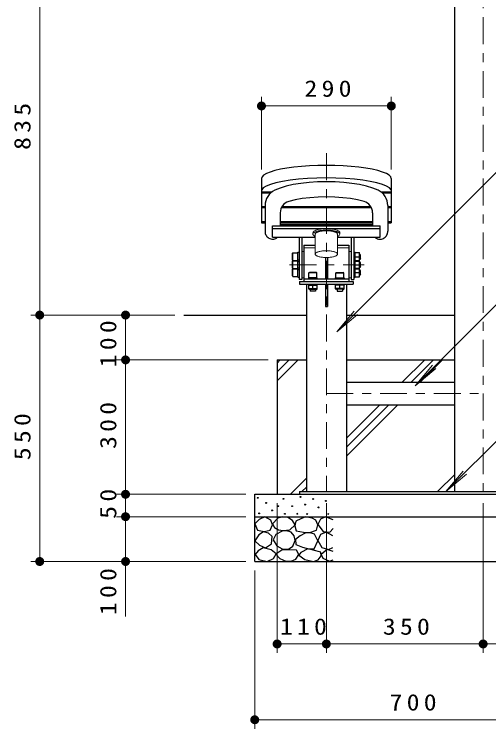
# Model space of a CAD drawing. Units: millimetres on the paper, scale 1:20. Extents: x -365 to 0, y -5 to 257.
# Drawn here: x -214.1 to -161.1, y 50.5 to 130.2 of the extents above; entities that cross this region are included whole.
import ezdxf

# ---------------------------------------------------------------- set-up
doc = ezdxf.new("R2010")
doc.units = ezdxf.units.MM
doc.linetypes.add('USER1', pattern=[4.5, 2.5, -2])
doc.linetypes.add('USER2', pattern=[6, 3, -1, 1, -1])
doc.layers.add('LY_1', color=7, linetype='Continuous', lineweight=13)
doc.styles.add('ＭＳ ゴシック', font='')
doc.styles.get('ＭＳ ゴシック').set_extended_font_data('MS Gothic')

# ---------------------------------------------------------------- blocks, each defined once
blk = doc.blocks.new('filled_dot')
at = {"color": 0, "linetype": 'Continuous', "lineweight": -2, "const_width": 1.25}
blk.add_lwpolyline([(-0.625, 0, 1), (0.625, 0, 1)], format="xyb", close=True, dxfattribs=at)

msp = doc.modelspace()

# ---------------------------------------------------------------- linework, layer by layer
at = {"layer": 'LY_1', "linetype": 'USER2'}
for p, q in [((-161.729, 159.915), (-161.729, 75.932)), ((-179.229, 114.738), (-179.229, 76.962)), ((-183.346, 102.307), (-175.003, 102.307)), ((-179.229, 87.932), (-161.729, 87.932))]:
    msp.add_line(p, q, dxfattribs=at)
at = {"layer": 'LY_1'}
for p, q in [((-211.236, 96.682), (-211.236, 138.432)), ((-186.479, 112.922), (-186.479, 121.018)), ((-171.979, 112.922), (-171.979, 121.018)), ((-186.479, 120.018), (-171.979, 120.018)), ((-153.075, 119.814), (-178.063, 94.826)), ((-180.729, 105.868), (-180.729, 105.715)), ((-180.479, 105.715), (-180.479, 103.484)), ((-177.979, 105.715), (-177.979, 103.484)), ((-177.729, 105.868), (-177.729, 105.715)), ((-153.075, 105.025), (-169.319, 88.782)), ((-181.979, 103.792), (-181.729, 103.792)), ((-176.479, 103.792), (-176.729, 103.792)), ((-182.969, 103.632), (-182.969, 100.982)), ((-181.979, 100.822), (-181.729, 100.822)), ((-181.216, 100.785), (-181.129, 100.8)), ((-181.129, 100.765), (-180.929, 100.8)), ((-181.129, 100.765), (-181.129, 100.8)), ((-180.929, 100.765), (-180.729, 100.8)), ((-180.929, 100.765), (-180.929, 100.8)), ((-180.729, 100.765), (-180.529, 100.8)), ((-180.729, 100.765), (-180.729, 100.8)), ((-180.529, 100.765), (-180.329, 100.8)), ((-180.529, 100.765), (-180.529, 100.8)), ((-180.329, 100.765), (-180.329, 100.8)), ((-180.329, 100.765), (-180.241, 100.779)), ((-178.129, 100.765), (-178.216, 100.779)), ((-177.929, 100.765), (-178.129, 100.8)), ((-178.129, 100.765), (-178.129, 100.8)), ((-177.729, 100.765), (-177.929, 100.8)), ((-177.929, 100.765), (-177.929, 100.8)), ((-177.529, 100.765), (-177.729, 100.8)), ((-177.729, 100.765), (-177.729, 100.8)), ((-177.329, 100.765), (-177.529, 100.8)), ((-177.529, 100.765), (-177.529, 100.8)), ((-177.241, 100.785), (-177.329, 100.8)), ((-177.329, 100.765), (-177.329, 100.8)), ((-176.479, 100.822), (-176.729, 100.822)), ((-181.216, 100.085), (-181.129, 100.1)), ((-181.129, 100.065), (-180.929, 100.1)), ((-181.129, 100.065), (-181.129, 100.1)), ((-180.929, 100.065), (-180.729, 100.1)), ((-180.929, 100.065), (-180.929, 100.1)), ((-180.729, 100.065), (-180.529, 100.1)), ((-180.729, 100.065), (-180.729, 100.1)), ((-180.529, 100.065), (-180.329, 100.1)), ((-180.529, 100.065), (-180.529, 100.1)), ((-180.329, 100.065), (-180.329, 100.1)), ((-180.329, 100.065), (-180.241, 100.079)), ((-178.129, 100.065), (-178.216, 100.079)), ((-177.929, 100.065), (-178.129, 100.1)), ((-178.129, 100.065), (-178.129, 100.1)), ((-177.729, 100.065), (-177.929, 100.1)), ((-177.929, 100.065), (-177.929, 100.1)), ((-177.529, 100.065), (-177.729, 100.1)), ((-177.729, 100.065), (-177.729, 100.1)), ((-177.329, 100.065), (-177.529, 100.1)), ((-177.529, 100.065), (-177.529, 100.1)), ((-177.241, 100.085), (-177.329, 100.1)), ((-177.329, 100.065), (-177.329, 100.1)), ((-196.159, 96.682), (-212.236, 96.682)), ((-196.579, 96.682), (-212.236, 96.682)), ((-211.236, 69.182), (-211.236, 96.682)), ((-201.653, 91.682), (-201.653, 96.682)), ((-178.063, 94.826), (-176.135, 97.125)), ((-178.063, 94.826), (-175.765, 96.755)), ((-185.729, 91.682), (-202.653, 91.682)), ((-201.653, 76.682), (-201.653, 91.682)), ((-184.729, 89.346), (-182.392, 91.682)), ((-184.729, 90.336), (-183.382, 91.682)), ((-184.729, 91.326), (-184.372, 91.682)), ((-170.75, 89.182), (-168.25, 91.682)), ((-169.76, 89.182), (-167.26, 91.682)), ((-169.319, 88.782), (-167.39, 91.08)), ((-168.77, 89.182), (-166.27, 91.682)), ((-169.319, 88.782), (-167.02, 90.711)), ((-152.089, 90.776), (-165.882, 76.982)), ((-177.001, 80.951), (-171.27, 86.682)), ((-177.001, 81.941), (-172.26, 86.682)), ((-177.001, 82.931), (-173.25, 86.682)), ((-165.882, 76.982), (-163.954, 79.28)), ((-183.25, 76.682), (-181.456, 78.476)), ((-166.828, 76.982), (-164.904, 78.906)), ((-165.882, 76.982), (-163.584, 78.911)), ((-181.96, 76.982), (-181.456, 77.486)), ((-165.838, 76.982), (-164.904, 77.916)), ((-188.229, 76.682), (-202.653, 76.682)), ((-201.653, 74.182), (-201.653, 76.682)), ((-182.26, 76.682), (-182.229, 76.714)), ((-184.729, 75.682), (-184.729, 58.979)), ((-179.229, 75.682), (-179.229, 58.979)), ((-161.729, 75.682), (-161.729, 58.979)), ((-188.229, 74.182), (-202.653, 74.182)), ((-201.653, 63.058), (-201.653, 74.182)), ((-188.229, 69.182), (-212.236, 69.182)), ((-187.229, 68.182), (-187.229, 50.522)), ((-179.229, 59.979), (-184.729, 59.979)), ((-161.729, 59.979), (-179.229, 59.979)), ((-154.729, 59.979), (-161.729, 59.979)), ((-152.229, 51.522), (-187.229, 51.522))]:
    msp.add_line(p, q, dxfattribs=at)
at = {"layer": 'LY_1', "lineweight": 25}
for p, q in [((-164.904, 76.982), (-164.904, 137.365)), ((-186.479, 111.922), (-186.479, 106.962)), ((-171.979, 111.922), (-171.979, 106.962)), ((-186.479, 110.438), (-185.3, 110.438)), ((-186.479, 110.325), (-185.441, 110.325)), ((-173.158, 110.438), (-171.979, 110.438)), ((-173.016, 110.325), (-171.979, 110.325)), ((-186.479, 108.784), (-186.079, 108.784)), ((-186.479, 108.671), (-186.079, 108.671)), ((-186.079, 108.912), (-186.079, 106.029)), ((-184.249, 108.671), (-174.209, 108.671)), ((-184.187, 108.784), (-174.271, 108.784)), ((-172.379, 108.912), (-172.379, 106.029)), ((-172.379, 108.784), (-171.979, 108.784)), ((-172.379, 108.671), (-171.979, 108.671)), ((-184.379, 108.101), (-184.379, 106.643)), ((-174.079, 108.101), (-174.079, 106.643)), ((-186.479, 107.131), (-186.079, 107.131)), ((-186.479, 106.962), (-186.079, 106.962)), ((-184.379, 107.131), (-174.079, 107.131)), ((-184.379, 106.962), (-174.079, 106.962)), ((-172.379, 107.131), (-171.979, 107.131)), ((-172.379, 106.962), (-171.979, 106.962)), ((-185.229, 106.643), (-173.229, 106.643)), ((-185.229, 105.379), (-185.229, 106.643)), ((-185.229, 106.357), (-173.229, 106.357)), ((-184.379, 106.779), (-174.079, 106.779)), ((-173.229, 105.379), (-173.229, 106.643)), ((-185.229, 105.379), (-180.479, 105.379)), ((-182.279, 105.379), (-182.279, 100.657)), ((-181.979, 105.379), (-181.979, 100.657)), ((-177.979, 105.379), (-173.229, 105.379)), ((-176.479, 105.379), (-176.479, 100.657)), ((-176.179, 105.379), (-176.179, 100.657)), ((-181.729, 104.482), (-180.479, 104.482)), ((-181.729, 104.482), (-181.729, 100.432)), ((-177.979, 104.482), (-176.729, 104.482)), ((-176.729, 104.482), (-176.729, 100.432)), ((-182.404, 103.707), (-182.279, 103.707)), ((-182.404, 100.907), (-182.404, 103.707)), ((-176.179, 103.72), (-176.029, 103.72)), ((-176.029, 100.895), (-176.029, 103.72)), ((-176.029, 103.657), (-175.529, 103.657)), ((-175.529, 100.957), (-175.529, 103.657)), ((-183.004, 103.572), (-182.969, 103.632)), ((-183.004, 102.793), (-183.004, 103.572)), ((-182.969, 103.632), (-182.404, 103.632)), ((-179.341, 103.109), (-179.341, 100.732)), ((-179.116, 103.109), (-179.116, 100.732)), ((-176.179, 103.182), (-176.029, 103.332)), ((-176.179, 103.032), (-176.029, 103.182)), ((-176.029, 103.182), (-175.529, 103.182)), ((-175.529, 103.482), (-175.504, 103.482)), ((-175.529, 102.882), (-175.504, 102.882)), ((-175.404, 103.382), (-175.504, 103.482)), ((-175.404, 102.982), (-175.504, 102.882)), ((-175.404, 102.982), (-175.404, 103.382)), ((-183.004, 102.793), (-182.969, 102.732)), ((-183.004, 102.697), (-182.969, 102.757)), ((-183.004, 101.918), (-183.004, 102.697)), ((-182.969, 102.757), (-182.404, 102.757)), ((-182.969, 102.732), (-182.404, 102.732)), ((-182.404, 102.832), (-182.279, 102.832)), ((-182.404, 102.657), (-182.279, 102.657)), ((-176.179, 102.845), (-176.029, 102.845)), ((-176.179, 102.645), (-176.029, 102.645)), ((-176.179, 102.307), (-176.029, 102.457)), ((-176.179, 102.157), (-176.029, 102.307)), ((-176.029, 102.782), (-175.529, 102.782)), ((-176.029, 102.707), (-175.529, 102.707)), ((-176.029, 102.307), (-175.529, 102.307)), ((-175.529, 102.607), (-175.504, 102.607)), ((-175.404, 102.507), (-175.504, 102.607)), ((-175.404, 102.107), (-175.504, 102.007)), ((-175.404, 102.107), (-175.404, 102.507)), ((-183.004, 101.918), (-182.969, 101.857)), ((-183.004, 101.822), (-182.969, 101.882)), ((-183.004, 101.043), (-183.004, 101.822)), ((-182.969, 101.882), (-182.404, 101.882)), ((-182.969, 101.857), (-182.404, 101.857)), ((-182.404, 101.957), (-182.279, 101.957)), ((-182.404, 101.782), (-182.279, 101.782)), ((-181.179, 101.397), (-181.118, 101.432)), ((-181.179, 100.832), (-181.179, 101.397)), ((-180.279, 101.397), (-181.179, 101.397)), ((-180.34, 101.432), (-181.118, 101.432)), ((-180.279, 101.397), (-180.34, 101.432)), ((-180.279, 100.832), (-180.279, 101.397)), ((-178.179, 101.397), (-178.118, 101.432)), ((-178.179, 100.832), (-178.179, 101.397)), ((-178.179, 101.397), (-177.279, 101.397)), ((-178.118, 101.432), (-177.34, 101.432)), ((-177.279, 101.397), (-177.34, 101.432)), ((-177.279, 100.832), (-177.279, 101.397)), ((-176.179, 101.97), (-176.029, 101.97)), ((-176.179, 101.77), (-176.029, 101.77)), ((-176.179, 101.432), (-176.029, 101.582)), ((-176.179, 101.282), (-176.029, 101.432)), ((-176.029, 101.907), (-175.529, 101.907)), ((-176.029, 101.832), (-175.529, 101.832)), ((-176.029, 101.432), (-175.529, 101.432)), ((-175.529, 102.007), (-175.504, 102.007)), ((-175.529, 101.732), (-175.504, 101.732)), ((-175.404, 101.632), (-175.504, 101.732)), ((-175.404, 101.232), (-175.404, 101.632)), ((-183.004, 101.043), (-182.969, 100.982)), ((-182.969, 100.982), (-182.404, 100.982)), ((-182.404, 100.907), (-182.279, 100.907)), ((-181.979, 100.657), (-182.279, 100.657)), ((-181.729, 100.732), (-176.729, 100.732)), ((-180.241, 100.832), (-181.216, 100.832)), ((-181.216, 100.832), (-181.216, 100.732)), ((-180.241, 100.732), (-180.241, 100.832)), ((-179.341, 100.982), (-179.116, 100.982)), ((-178.216, 100.832), (-177.241, 100.832)), ((-178.216, 100.732), (-178.216, 100.832)), ((-177.241, 100.832), (-177.241, 100.732)), ((-176.479, 100.657), (-176.179, 100.657)), ((-176.179, 100.895), (-176.029, 100.895)), ((-176.029, 100.957), (-175.529, 100.957)), ((-175.529, 101.132), (-175.504, 101.132)), ((-175.404, 101.232), (-175.504, 101.132)), ((-182.229, 100.432), (-176.229, 100.432)), ((-182.229, 100.432), (-182.229, 100.132)), ((-182.229, 100.132), (-176.229, 100.132)), ((-181.456, 100.132), (-181.456, 76.962)), ((-181.216, 100.132), (-181.216, 100.032)), ((-181.216, 100.032), (-180.241, 100.032)), ((-181.203, 99.607), (-181.203, 100.032)), ((-180.729, 99.632), (-180.729, 100.032)), ((-180.255, 99.607), (-180.255, 100.032)), ((-180.241, 100.032), (-180.241, 100.132)), ((-179.341, 100.132), (-179.341, 97.632)), ((-179.116, 100.132), (-179.116, 97.632)), ((-178.216, 100.032), (-178.216, 100.132)), ((-177.241, 100.032), (-178.216, 100.032)), ((-178.203, 99.607), (-178.203, 100.032)), ((-177.729, 99.632), (-177.729, 100.032)), ((-177.255, 99.607), (-177.255, 100.032)), ((-177.241, 100.132), (-177.241, 100.032)), ((-177.001, 100.132), (-177.001, 76.962)), ((-176.229, 100.432), (-176.229, 100.132)), ((-181.203, 99.632), (-180.255, 99.632)), ((-181.153, 99.557), (-180.305, 99.557)), ((-181.029, 99.557), (-181.029, 99.332)), ((-180.429, 99.332), (-181.029, 99.332)), ((-180.429, 99.557), (-180.429, 99.332)), ((-179.341, 99.632), (-179.116, 99.632)), ((-177.255, 99.632), (-178.203, 99.632)), ((-177.305, 99.557), (-178.153, 99.557)), ((-178.029, 99.557), (-178.029, 99.332)), ((-178.029, 99.332), (-177.429, 99.332)), ((-177.429, 99.557), (-177.429, 99.332)), ((-179.341, 97.632), (-179.116, 97.632)), ((-195.159, 96.682), (-181.456, 96.682)), ((-177.001, 96.682), (-164.904, 96.682)), ((-184.729, 91.682), (-184.729, 76.682)), ((-184.729, 91.682), (-181.456, 91.682)), ((-177.001, 91.682), (-164.904, 91.682)), ((-177.001, 89.182), (-164.904, 89.182)), ((-177.001, 86.682), (-164.904, 86.682)), ((-187.229, 69.182), (-187.229, 76.682)), ((-187.229, 76.682), (-152.229, 76.682)), ((-182.229, 76.982), (-182.229, 76.682)), ((-182.229, 76.982), (-157.229, 76.982)), ((-187.229, 74.182), (-152.229, 74.182)), ((-187.229, 69.182), (-152.229, 69.182))]:
    msp.add_line(p, q, dxfattribs=at)
at = {"layer": 'LY_1', "linetype": 'USER1'}
for p, q in [((-181.729, 104.182), (-180.479, 104.182)), ((-177.979, 104.182), (-176.729, 104.182))]:
    msp.add_line(p, q, dxfattribs=at)
at = {"layer": 'LY_1', "lineweight": 25}
for points in [[(-171.979, 111.922), (-172.041, 112.112), (-172.226, 112.297), (-172.531, 112.477), (-172.95, 112.647), (-173.477, 112.804), (-174.102, 112.947), (-174.815, 113.072), (-175.604, 113.177), (-176.455, 113.261), (-177.353, 113.322), (-178.283, 113.359), (-179.229, 113.371), (-180.175, 113.359), (-181.105, 113.322), (-182.003, 113.261), (-182.854, 113.177), (-183.643, 113.072), (-184.356, 112.947), (-184.981, 112.804), (-185.508, 112.647), (-185.927, 112.477), (-186.232, 112.297), (-186.417, 112.112), (-186.479, 111.922)], [(-172.005, 110.654), (-172.177, 110.866), (-172.503, 111.071), (-172.978, 111.264), (-173.59, 111.441), (-174.326, 111.597), (-175.171, 111.731), (-176.104, 111.837), (-177.107, 111.915), (-178.156, 111.963), (-179.229, 111.979), (-180.302, 111.963), (-181.351, 111.915), (-182.354, 111.837), (-183.287, 111.731), (-184.132, 111.597), (-184.868, 111.441), (-185.48, 111.264), (-185.955, 111.071), (-186.281, 110.866), (-186.452, 110.654)], [(-173.464, 110.619), (-174.05, 110.854), (-174.741, 111.062), (-175.524, 111.239), (-176.382, 111.38), (-177.298, 111.483), (-178.254, 111.545), (-179.229, 111.566), (-180.204, 111.545), (-181.16, 111.483), (-182.076, 111.38), (-182.934, 111.239), (-183.717, 111.062), (-184.408, 110.854), (-184.994, 110.619)], [(-175.026, 109.361), (-175.739, 109.537), (-176.535, 109.678), (-177.396, 109.782), (-178.302, 109.845), (-179.229, 109.866), (-180.156, 109.845), (-181.062, 109.782), (-181.923, 109.678), (-182.719, 109.537), (-183.432, 109.361)], [(-177.979, 105.715), (-177.99, 105.765), (-178.022, 105.813), (-178.074, 105.859), (-178.146, 105.903), (-178.237, 105.944), (-178.345, 105.981), (-178.468, 106.014), (-178.604, 106.041), (-178.751, 106.063), (-178.905, 106.079), (-179.066, 106.088), (-179.229, 106.091), (-179.392, 106.088), (-179.553, 106.079), (-179.707, 106.063), (-179.854, 106.041), (-179.99, 106.014), (-180.113, 105.981), (-180.221, 105.944), (-180.312, 105.903), (-180.384, 105.859), (-180.436, 105.813), (-180.468, 105.765), (-180.479, 105.715)], [(-186.079, 106.029), (-186.072, 105.913), (-186.049, 105.799), (-186.013, 105.689), (-185.963, 105.585), (-185.899, 105.488), (-185.825, 105.401), (-185.739, 105.326), (-185.645, 105.262), (-185.544, 105.212), (-185.436, 105.176), (-185.326, 105.155), (-185.214, 105.149), (-185.101, 105.159), (-184.992, 105.184), (-184.886, 105.224), (-184.786, 105.278), (-184.719, 105.326), (-184.656, 105.379)], [(-173.802, 105.379), (-173.714, 105.307), (-173.618, 105.247), (-173.515, 105.2), (-173.406, 105.169), (-173.295, 105.152), (-173.183, 105.151), (-173.071, 105.165), (-172.962, 105.194), (-172.858, 105.238), (-172.76, 105.295), (-172.671, 105.366), (-172.591, 105.448), (-172.522, 105.54), (-172.466, 105.641), (-172.423, 105.749), (-172.395, 105.861), (-172.383, 105.945), (-172.379, 106.029)], [(-178.479, 73.847), (-179.334, 74.164), (-179.873, 73.895), (-180.19, 73.293), (-179.604, 72.532), (-178.828, 72.469), (-178.479, 72.865)], [(-178.495, 72.041), (-179.255, 72.437), (-179.889, 72.184), (-180.19, 71.534), (-179.746, 70.758), (-178.986, 70.52), (-178.495, 70.726)], [(-178.479, 70.314), (-179.144, 70.52), (-179.794, 69.966), (-179.62, 69.57), (-178.891, 69.205), (-178.479, 69.364)]]:
    msp.add_lwpolyline(points, dxfattribs=at)
at = {"layer": 'LY_1'}
for points in [[(-177.729, 105.868), (-177.742, 105.927), (-177.78, 105.985), (-177.843, 106.041), (-177.93, 106.094), (-178.039, 106.143), (-178.168, 106.187), (-178.316, 106.226), (-178.479, 106.259), (-178.655, 106.285), (-178.841, 106.304), (-179.033, 106.315), (-179.229, 106.319), (-179.425, 106.315), (-179.617, 106.304), (-179.803, 106.285), (-179.979, 106.259), (-180.142, 106.226), (-180.29, 106.187), (-180.419, 106.143), (-180.528, 106.094), (-180.615, 106.041), (-180.678, 105.985), (-180.716, 105.927), (-180.729, 105.868)], [(-177.979, 105.466), (-177.875, 105.521), (-177.798, 105.58), (-177.749, 105.642), (-177.729, 105.705), (-177.739, 105.769), (-177.779, 105.831), (-177.847, 105.891), (-177.943, 105.947), (-178.063, 105.999), (-178.207, 106.046), (-178.372, 106.086), (-178.553, 106.118), (-178.747, 106.143), (-178.951, 106.159), (-179.161, 106.166), (-179.372, 106.164), (-179.58, 106.154), (-179.781, 106.135), (-179.971, 106.107), (-180.146, 106.072), (-180.304, 106.03), (-180.44, 105.982), (-180.552, 105.928), (-180.638, 105.87), (-180.696, 105.809), (-180.725, 105.746), (-180.725, 105.683), (-180.695, 105.62), (-180.636, 105.559), (-180.549, 105.501), (-180.515, 105.483), (-180.479, 105.466)]]:
    msp.add_lwpolyline(points, dxfattribs=at)
msp.add_lwpolyline([(-177.979, 103.484), (-177.984, 103.517), (-177.998, 103.549), (-178.022, 103.581), (-178.054, 103.612), (-178.096, 103.643), (-178.146, 103.672), (-178.205, 103.699), (-178.271, 103.725), (-178.345, 103.75), (-178.425, 103.772), (-178.512, 103.792), (-178.604, 103.809), (-178.701, 103.824), (-178.801, 103.837), (-178.905, 103.847), (-179.012, 103.854), (-179.12, 103.858), (-179.229, 103.86), (-179.338, 103.858), (-179.446, 103.854), (-179.553, 103.847), (-179.657, 103.837), (-179.757, 103.824), (-179.854, 103.809), (-179.946, 103.792), (-180.032, 103.772), (-180.113, 103.75), (-180.187, 103.725), (-180.253, 103.699), (-180.312, 103.672), (-180.362, 103.643), (-180.404, 103.612), (-180.436, 103.581), (-180.46, 103.549), (-180.474, 103.517), (-180.479, 103.484), (-180.474, 103.451), (-180.46, 103.418), (-180.436, 103.386), (-180.404, 103.355), (-180.362, 103.325), (-180.312, 103.296), (-180.253, 103.268), (-180.187, 103.242), (-180.113, 103.218), (-180.032, 103.196), (-179.946, 103.176), (-179.854, 103.158), (-179.757, 103.143), (-179.657, 103.131), (-179.553, 103.121), (-179.446, 103.114), (-179.338, 103.109), (-179.229, 103.108), (-179.12, 103.109), (-179.012, 103.114), (-178.905, 103.121), (-178.801, 103.131), (-178.701, 103.143), (-178.604, 103.158), (-178.512, 103.176), (-178.425, 103.196), (-178.345, 103.218), (-178.271, 103.242), (-178.205, 103.268), (-178.146, 103.296), (-178.096, 103.325), (-178.054, 103.355), (-178.022, 103.386), (-177.998, 103.418), (-177.984, 103.451)], close=True, dxfattribs=at)
at = {"layer": 'LY_1', "lineweight": 25}
for points in [[(-186.107, 74.152), (-186.74, 73.851), (-187.216, 73.376), (-186.915, 72.679), (-186.186, 72.536), (-185.489, 72.695), (-185.235, 73.281), (-185.425, 73.788)], [(-184.135, 74.157), (-184.662, 74.022), (-185.244, 73.386), (-185.014, 72.968), (-184.557, 72.73), (-184.041, 72.657), (-183.297, 72.724), (-182.73, 73.265), (-183.014, 73.765), (-183.547, 74.075)], [(-181.544, 74.167), (-182.081, 73.943), (-182.627, 73.675), (-182.744, 73.174), (-182.609, 72.61), (-181.786, 72.449), (-181.061, 72.404), (-180.336, 72.664), (-180.184, 73.272), (-180.417, 73.782), (-180.819, 74.006)], [(-184.771, 70.94), (-184.149, 70.595), (-183.473, 70.548), (-182.96, 70.91), (-182.716, 71.508), (-182.828, 72.045), (-183.176, 72.454), (-183.642, 72.619), (-184.176, 72.562), (-184.866, 72.193), (-185.162, 71.616)], [(-186.233, 72.505), (-186.772, 72.156), (-187.216, 71.475), (-186.709, 71.015), (-186.043, 70.699), (-185.346, 71.142), (-185.267, 71.982), (-185.675, 72.344)], [(-181.595, 72.336), (-182.149, 72.039), (-182.676, 71.62), (-182.622, 71.066), (-181.878, 70.796), (-181.243, 70.579), (-180.594, 70.606), (-180.189, 71.471), (-180.54, 72.228), (-181.044, 72.393)], [(-186.274, 70.708), (-186.843, 70.389), (-187.181, 69.966), (-186.777, 69.4), (-185.835, 69.197), (-185.119, 69.516), (-184.846, 70.021), (-185.385, 70.477)], [(-183.419, 70.501), (-184.203, 70.46), (-184.865, 69.987), (-184.433, 69.528), (-183.743, 69.217), (-183.178, 69.209), (-182.635, 69.433), (-182.297, 69.96), (-182.554, 70.447)], [(-181.304, 70.592), (-182.074, 70.173), (-182.317, 69.876), (-181.628, 69.39), (-180.682, 69.2), (-180.152, 69.384), (-179.804, 69.809), (-179.831, 70.228), (-180.696, 70.457)]]:
    msp.add_lwpolyline(points, close=True, dxfattribs=at)
for centre in [(-186.899, 76.291), (-185.948, 75.721), (-184.031, 76.18), (-182.108, 76.387), (-180.703, 76.157), (-179.284, 75.941), (-184.602, 75.356), (-183.054, 75.36), (-181.608, 75.535), (-180.094, 75.224), (-186.74, 74.548), (-185.299, 74.881), (-183.857, 74.501), (-182.473, 74.508), (-181.365, 74.481), (-179.013, 74.481)]:
    msp.add_circle(centre, 0.05, dxfattribs=at)
for centre, radius, start, end in [((-184.194, 108.912), 1.885, 115.10127, 180), ((-174.264, 108.912), 1.885, 0, 64.89875), ((-183.068, 108.101), 1.311, 106.10149, 180), ((-175.39, 108.101), 1.311, 0, 73.89851), ((-181.153, 99.607), 0.05, 180, 270), ((-180.305, 99.607), 0.05, 270, 0), ((-178.153, 99.607), 0.05, 180, 270), ((-177.305, 99.607), 0.05, 270, 0)]:
    msp.add_arc(centre, radius, start, end, dxfattribs=at)

# ---------------------------------------------------------------- block references
at = {"layer": 'LY_1', "xscale": 0.4, "yscale": 0.4}
for p in [(-186.479, 120.018), (-184.729, 59.979), (-179.229, 59.979), (-161.729, 59.979), (-187.229, 51.522)]:
    msp.add_blockref('filled_dot', p, dxfattribs=at)
for p, rotation in [((-171.979, 120.018), 180), ((-211.236, 96.682), 90), ((-211.236, 96.682), 270), ((-201.653, 96.682), 270), ((-201.653, 91.682), 270), ((-201.653, 91.682), 90), ((-201.653, 76.682), 270), ((-201.653, 76.682), 90), ((-201.653, 74.182), 270), ((-201.653, 74.182), 90), ((-211.236, 69.182), 90), ((-201.653, 69.182), 90), ((-179.229, 59.979), 180), ((-161.729, 59.979), 180)]:
    msp.add_blockref('filled_dot', p, dxfattribs=dict(at, rotation=rotation))

# ---------------------------------------------------------------- texts
at = {"layer": 'LY_1', "char_height": 1.833, "attachment_point": 8, "style": 'ＭＳ ゴシック'}
for s, insert in [('\\T1.33;\\W1.15;290', (-178.814, 121.018)), ('\\T1.33;\\W1.15;110', (-181.559, 60.979)), ('\\T1.33;\\W1.15;350', (-170.064, 60.979)), ('\\T1.33;\\W1.15;700', (-169.312, 52.522))]:
    msp.add_mtext(s, dxfattribs=dict(at, insert=insert))
at = {"layer": 'LY_1', "char_height": 1.833, "attachment_point": 8, "rotation": 90, "style": 'ＭＳ ゴシック'}
for s, insert in [('\\T1.33;\\W1.15;835', (-212.236, 117.974)), ('\\T1.33;\\W1.15;100', (-202.653, 93.716)), ('\\T1.33;\\W1.15;300', (-202.653, 84.599)), ('\\T1.33;\\W1.15;550', (-212.236, 83.347)), ('\\T1.34;\\W1.15;50', (-202.653, 75.86)), ('\\T1.33;\\W1.15;100', (-202.653, 66.058))]:
    msp.add_mtext(s, dxfattribs=dict(at, insert=insert))

doc.saveas('drawing.dxf')
